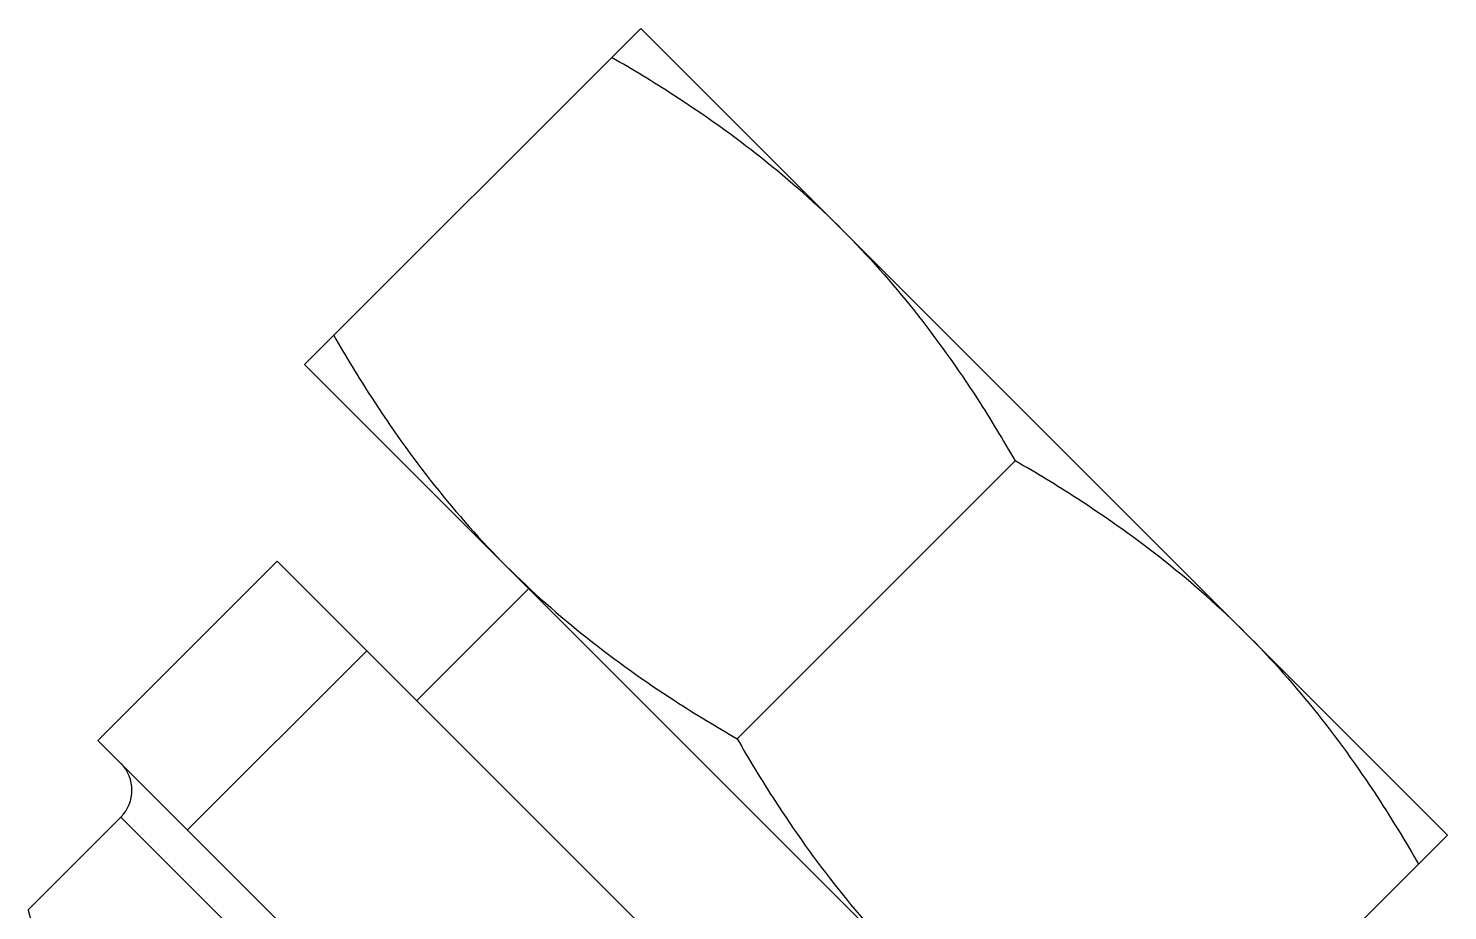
# Model space of a CAD drawing. Extents: x 1382187 to 1725648, y 860327 to 1571294.
# Drawn here: x 1529362.8 to 1529545.9, y 1236488.2 to 1236602 of the extents above; entities that cross this region are included whole.
import ezdxf

# ---------------------------------------------------------------- set-up
doc = ezdxf.new("R2010")
doc.units = 0
doc.header["$LTSCALE"] = 1000
doc.header["$MEASUREMENT"] = 0

msp = doc.modelspace()

# ---------------------------------------------------------------- linework, layer by layer
for p, q in [((1529441.85, 1236602.04), (1529398.48, 1236558.67)), ((1529441.85, 1236602.04), (1529545.93, 1236497.96)), ((1529398.48, 1236558.67), (1529502.56, 1236454.59)), ((1529490.14, 1236546.24), (1529454.28, 1236510.38)), ((1529394.94, 1236533.3), (1529371.81, 1236510.17)), ((1529477.19, 1236451.05), (1529394.94, 1236533.3)), ((1529427.39, 1236529.76), (1529412.94, 1236515.3)), ((1529406.5, 1236521.73), (1529383.37, 1236498.61)), ((1529454.06, 1236427.92), (1529371.81, 1236510.17)), ((1529362.86, 1236488.35), (1529374.77, 1236500.27)), ((1529444.16, 1236430.88), (1529374.77, 1236500.27)), ((1529545.93, 1236497.96), (1529502.56, 1236454.59)), ((1529362.85, 1236488.2), (1529362.86, 1236488.35)), ((1529364.41, 1236482.38), (1529362.85, 1236488.2))]:
    msp.add_line(p, q)
msp.add_arc((1529371.3, 1236503.74), 4.91, 315, 45)
for points, knots in [([(1529467.87, 1236576.02), (1529461.3, 1236582.59), (1529451.41, 1236590.3), (1529440.8, 1236596.73), (1529438.09, 1236598.28)], [0, 0, 0, 0, 0.748734, 1, 1, 1, 1]), ([(1529467.87, 1236576.02), (1529474.44, 1236569.45), (1529482.15, 1236559.56), (1529488.58, 1236548.95), (1529490.14, 1236546.24)], [0, 0, 0, 0, 0.748734, 1, 1, 1, 1]), ([(1529402.23, 1236562.43), (1529403.79, 1236559.72), (1529410.22, 1236549.11), (1529417.93, 1236539.22), (1529424.5, 1236532.65)], [0, 0, 0, 0, 0.251266, 1, 1, 1, 1]), ([(1529519.91, 1236523.98), (1529513.34, 1236530.55), (1529503.45, 1236538.26), (1529492.84, 1236544.69), (1529490.14, 1236546.24)], [0, 0, 0, 0, 0.748734, 1, 1, 1, 1]), ([(1529424.5, 1236532.65), (1529431.07, 1236526.08), (1529440.96, 1236518.37), (1529451.57, 1236511.94), (1529454.28, 1236510.38)], [0, 0, 0, 0, 0.748734, 1, 1, 1, 1]), ([(1529519.91, 1236523.98), (1529526.48, 1236517.41), (1529534.19, 1236507.52), (1529540.62, 1236496.9), (1529542.18, 1236494.2)], [0, 0, 0, 0, 0.748734, 1, 1, 1, 1]), ([(1529454.28, 1236510.38), (1529455.83, 1236507.68), (1529462.26, 1236497.07), (1529469.97, 1236487.18), (1529476.54, 1236480.61)], [0, 0, 0, 0, 0.251266, 1, 1, 1, 1])]:
    msp.add_open_spline(points, degree=3, knots=knots)

doc.saveas('drawing.dxf')
